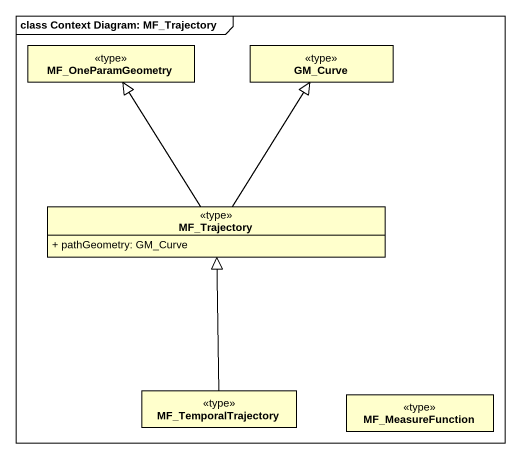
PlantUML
@startuml
mainframe class Context Diagram: MF_Trajectory
hide circle
hide empty members
skinparam classAttributeIconSize 0
class MF_OneParamGeometry <<type>>
class GM_Curve <<type>>
class MF_Trajectory <<type>> {
  + pathGeometry: GM_Curve
}
class MF_TemporalTrajectory <<type>>
class MF_MeasureFunction <<type>>
MF_Trajectory -up-|> MF_OneParamGeometry
MF_Trajectory -up-|> GM_Curve
MF_TemporalTrajectory -up-|> MF_Trajectory
@enduml
